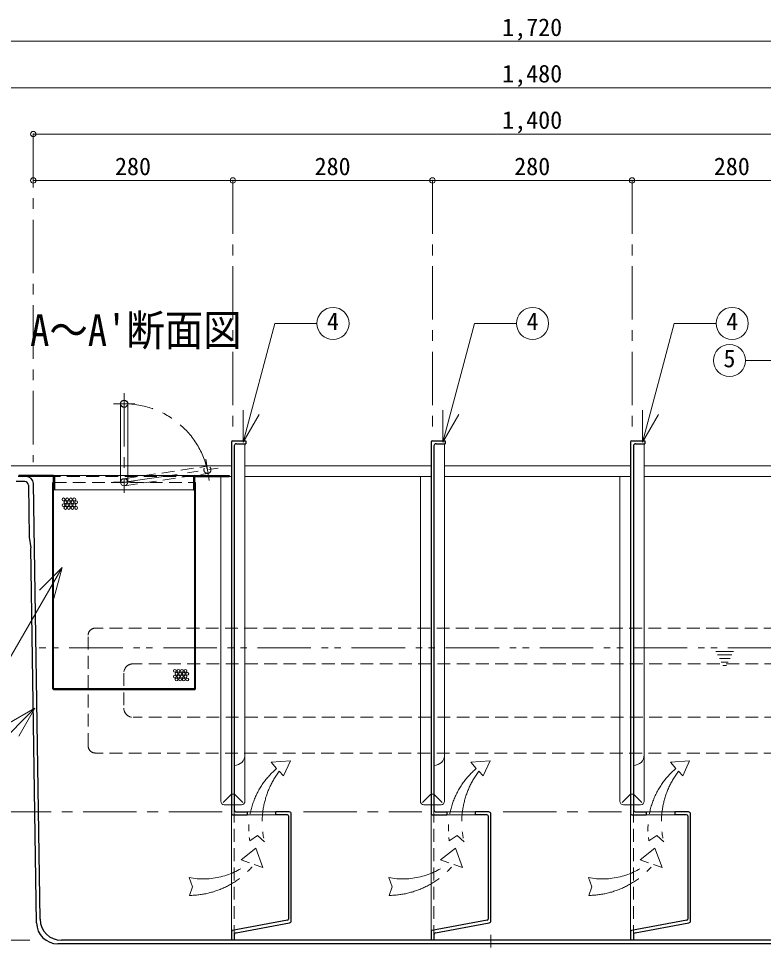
# Model space of a CAD drawing. Units: millimetres at full size, sheet at 1:15. Extents: x -3151 to 2924, y -2106 to 2109.
# Drawn here: x -2054 to -1009, y -1208 to 94 of the extents above; entities that cross this region are included whole.
import ezdxf
from ezdxf.enums import TextEntityAlignment as Align

# ---------------------------------------------------------------- set-up
doc = ezdxf.new("R2010")
doc.units = ezdxf.units.MM
doc.header["$LTSCALE"] = 15
doc.header["$PDMODE"] = 32
doc.header["$PDSIZE"] = 7.5
for name, pattern in [('CHAIN1', [8, 5, -1, 1, -1]), ('DASHED1', [1.8, 1.2, -0.6]), ('DOUBLE_CHAIN1', [8.8, 5, -1, 0.6, -0.6, 0.6, -1])]:
    doc.linetypes.add(name, pattern=pattern)
doc.layers.add('0-0____1', color=7, linetype='Continuous', lineweight=18)
doc.styles.add('ＭＳ ゴシック', font='')
doc.styles.get('ＭＳ ゴシック').set_extended_font_data('MS Gothic')

msp = doc.modelspace()

# ---------------------------------------------------------------- linework, layer by layer
at = {"layer": '0-0____1', "color": 4, "lineweight": 9}
for p, q in [((-2193.4, 61.67), (-473.4, 61.67)), ((-593.4, -3.33), (-2073.4, -3.33)), ((-2033.4, -68.33), (-633.4, -68.33)), ((-1753.4, -133.33), (-2033.4, -133.33)), ((-1473.4, -133.33), (-1753.4, -133.33)), ((-1193.4, -133.33), (-1473.4, -133.33)), ((-913.4, -133.33), (-1193.4, -133.33)), ((-2073.4, -533.33), (-1910.9, -533.33)), ((-1900.9, -533.33), (-1755.4, -533.33)), ((-1736.4, -533.33), (-1475.4, -533.33)), ((-1456.4, -533.33), (-1195.4, -533.33)), ((-1176.4, -533.33), (-915.4, -533.33)), ((-2004.9, -546.83), (-1910.9, -546.83)), ((-1806.9, -546.83), (-1900.9, -546.83)), ((-1770.4, -1003.33), (-1770.4, -548.33)), ((-1758.4, -548.33), (-1755.4, -548.33)), ((-1736.4, -548.33), (-1475.4, -548.33)), ((-1490.4, -1003.33), (-1490.4, -548.33)), ((-1456.4, -548.33), (-1195.4, -548.33)), ((-1210.4, -1003.33), (-1210.4, -548.33)), ((-1176.4, -548.33), (-915.4, -548.33)), ((-1808.4, -566.83), (-2003.4, -566.83)), ((-1736.4, -1003.33), (-1736.4, -938.33)), ((-1456.4, -1003.33), (-1456.4, -938.33)), ((-1176.4, -1003.33), (-1176.4, -938.33)), ((-1767.2, -1005.13), (-1756.91, -994.76)), ((-1739.61, -1005.13), (-1749.89, -994.76)), ((-1487.2, -1005.13), (-1476.91, -994.76)), ((-1459.61, -1005.13), (-1469.89, -994.76)), ((-1207.2, -1005.13), (-1196.91, -994.76)), ((-1179.61, -1005.13), (-1189.89, -994.76)), ((-1765.4, -1008.33), (-1755.4, -1008.33)), ((-1741.4, -1008.33), (-1751.4, -1008.33)), ((-1485.4, -1008.33), (-1475.4, -1008.33)), ((-1461.4, -1008.33), (-1471.4, -1008.33)), ((-1205.4, -1008.33), (-1195.4, -1008.33)), ((-1181.4, -1008.33), (-1191.4, -1008.33))]:
    msp.add_line(p, q, dxfattribs=at)
at = {"layer": '0-0____1', "color": 4, "linetype": 'CHAIN1', "lineweight": 9}
for p, q in [((-2033.4, -68.33), (-2033.4, -528.33)), ((-1753.4, -133.33), (-1753.4, -478.33)), ((-1473.4, -133.33), (-1473.4, -478.33)), ((-1193.4, -133.33), (-1193.4, -478.33)), ((-1905.9, -431.33), (-1905.9, -571.33)), ((-1920.9, -446.33), (-1890.9, -446.33)), ((-1791.28, -524.11), (-1786.86, -553.78)), ((-1905.9, -556.33), (-1774.23, -536.74)), ((-1920.9, -556.33), (-1890.9, -556.33)), ((-2443.4, -1018.33), (-1768.4, -1018.33)), ((-1654.4, -1018.33), (-1488.4, -1018.33)), ((-1374.4, -1018.33), (-1208.4, -1018.33)), ((-1391.4, -1448.33), (-1391.4, -1190.84)), ((-2038.4, -1198.33), (-2443.4, -1198.33))]:
    msp.add_line(p, q, dxfattribs=at)
at = {"layer": '0-0____1'}
for p, q in [((-1458.96, -500.17), (-1414.36, -333.69)), ((-1414.36, -333.69), (-1355.41, -333.69)), ((-1178.96, -500.17), (-1134.36, -333.69)), ((-1134.36, -333.69), (-1075.41, -333.69)), ((-1034.27, -385.72), (-979.29, -385.72)), ((-1910.9, -446.33), (-1910.9, -556.33)), ((-1900.9, -446.33), (-1900.9, -556.33)), ((-1738.96, -500.17), (-1738.96, -455.17)), ((-1458.96, -500.17), (-1458.96, -455.17)), ((-1178.96, -500.17), (-1178.96, -455.17)), ((-1738.96, -500.17), (-1716.46, -461.19)), ((-1458.96, -500.17), (-1436.46, -461.19)), ((-1178.96, -500.17), (-1156.46, -461.19)), ((-1736.4, -938.33), (-1736.4, -502.33)), ((-1456.4, -938.33), (-1456.4, -502.33)), ((-1176.4, -938.33), (-1176.4, -502.33)), ((-1992.93, -675.6), (-2076.02, -819.51)), ((-1992.93, -675.6), (-2024.75, -707.42)), ((-1992.93, -675.6), (-2004.58, -719.06)), ((-2030.99, -873.12), (-2137.87, -979.99)), ((-2030.99, -873.12), (-2069.96, -895.62)), ((-2030.99, -873.12), (-2053.49, -912.09)), ((-1755.4, -1020.83), (-1755.4, -1186.25)), ((-1733.4, -1018.33), (-1693.4, -1018.33)), ((-1733.4, -1022.33), (-1693.4, -1022.33)), ((-1475.4, -1020.83), (-1475.4, -1186.25)), ((-1453.4, -1018.33), (-1413.4, -1018.33)), ((-1453.4, -1022.33), (-1413.4, -1022.33)), ((-1195.4, -1020.83), (-1195.4, -1186.25)), ((-1173.4, -1018.33), (-1133.4, -1018.33)), ((-1173.4, -1022.33), (-1133.4, -1022.33))]:
    msp.add_line(p, q, dxfattribs=at)
at = {"layer": '0-0____1', "color": 5, "lineweight": 25}
for p, q in [((-1755.4, -499.83), (-1755.4, -1020.83)), ((-1753.9, -498.33), (-1735.4, -498.33)), ((-1751.4, -505.33), (-1751.4, -1015.33)), ((-1748.4, -502.33), (-1735.4, -502.33)), ((-1735.4, -498.33), (-1735.4, -502.33)), ((-1475.4, -499.83), (-1475.4, -1020.83)), ((-1473.9, -498.33), (-1455.4, -498.33)), ((-1471.4, -505.33), (-1471.4, -1015.33)), ((-1468.4, -502.33), (-1455.4, -502.33)), ((-1455.4, -498.33), (-1455.4, -502.33)), ((-1195.4, -499.83), (-1195.4, -1020.83)), ((-1193.9, -498.33), (-1175.4, -498.33)), ((-1191.4, -505.33), (-1191.4, -1015.33)), ((-1188.4, -502.33), (-1175.4, -502.33)), ((-1175.4, -498.33), (-1175.4, -502.33)), ((-2045.22, -555.33), (-2057.46, -555.33)), ((-2005.65, -548.33), (-2054.51, -548.33)), ((-2053.4, -546.83), (-2053.4, -548.33)), ((-2004.9, -546.83), (-2053.4, -546.83)), ((-2023.86, -1168.79), (-2033.25, -558.17)), ((-2004.9, -556.83), (-2005.9, -556.83)), ((-2005.9, -845.83), (-2005.9, -556.83)), ((-2004.9, -845.33), (-2004.9, -549.08)), ((-1808.4, -548.33), (-1808.4, -566.83)), ((-1806.9, -546.83), (-1758.4, -546.83)), ((-1806.9, -845.33), (-1806.9, -549.08)), ((-1806.9, -556.83), (-1805.9, -556.83)), ((-1806.15, -548.33), (-1758.4, -548.33)), ((-1805.9, -845.83), (-1805.9, -556.83)), ((-1758.4, -546.83), (-1758.4, -548.33)), ((-1808.4, -566.83), (-1806.9, -566.83)), ((-2028.78, -1173.79), (-2036.87, -648.33)), ((-1807.4, -845.83), (-2004.4, -845.83)), ((-2004.9, -846.83), (-1806.9, -846.83)), ((-1753.9, -1022.33), (-1733.4, -1022.33)), ((-1748.4, -1018.33), (-1733.4, -1018.33)), ((-1733.4, -1018.33), (-1733.4, -1022.33)), ((-1693.4, -1018.33), (-1693.4, -1022.33)), ((-1674.4, -1018.33), (-1693.4, -1018.33)), ((-1676.9, -1022.33), (-1693.4, -1022.33)), ((-1675.4, -1023.83), (-1675.4, -1168.76)), ((-1671.4, -1170.84), (-1671.4, -1021.33)), ((-1473.9, -1022.33), (-1453.4, -1022.33)), ((-1468.4, -1018.33), (-1453.4, -1018.33)), ((-1453.4, -1018.33), (-1453.4, -1022.33)), ((-1413.4, -1018.33), (-1413.4, -1022.33)), ((-1394.4, -1018.33), (-1413.4, -1018.33)), ((-1396.9, -1022.33), (-1413.4, -1022.33)), ((-1395.4, -1023.83), (-1395.4, -1168.76)), ((-1391.4, -1170.84), (-1391.4, -1021.33)), ((-1193.9, -1022.33), (-1173.4, -1022.33)), ((-1188.4, -1018.33), (-1173.4, -1018.33)), ((-1173.4, -1018.33), (-1173.4, -1022.33)), ((-1133.4, -1018.33), (-1133.4, -1022.33)), ((-1114.4, -1018.33), (-1133.4, -1018.33)), ((-1116.9, -1022.33), (-1133.4, -1022.33)), ((-1115.4, -1023.83), (-1115.4, -1168.76)), ((-1111.4, -1170.84), (-1111.4, -1021.33)), ((-1676.63, -1170.24), (-1754.18, -1184.78)), ((-1396.63, -1170.24), (-1474.18, -1184.78)), ((-1116.63, -1170.24), (-1194.18, -1184.78)), ((-1748.96, -1187.87), (-1673.85, -1173.78)), ((-1468.96, -1187.87), (-1393.85, -1173.78)), ((-1188.96, -1187.87), (-1113.85, -1173.78)), ((-1755.4, -1186.25), (-1755.4, -1198.33)), ((-1751.4, -1190.82), (-1751.4, -1198.33)), ((-1475.4, -1186.25), (-1475.4, -1198.33)), ((-1471.4, -1190.82), (-1471.4, -1198.33)), ((-1195.4, -1186.25), (-1195.4, -1198.33)), ((-1191.4, -1190.82), (-1191.4, -1198.33)), ((-668.02, -1203.33), (-1998.79, -1203.33)), ((-672.95, -1198.33), (-1993.86, -1198.33))]:
    msp.add_line(p, q, dxfattribs=at)
at = {"layer": '0-0____1', "color": 4, "linetype": 'DASHED1', "lineweight": 9}
for p, q in [((-1910.9, -533.33), (-1900.9, -533.33)), ((-1906.64, -551.38), (-1789.8, -534)), ((-1905.17, -561.27), (-1788.33, -543.89)), ((-1806.15, -548.33), (-2005.65, -548.33)), ((-2004.9, -556.83), (-1806.9, -556.83)), ((-1910.9, -546.83), (-1900.9, -546.83)), ((-720.4, -760.83), (-1946.4, -760.83)), ((-1956.4, -925.83), (-1956.4, -770.83)), ((-773.4, -810.83), (-1893.4, -810.83)), ((-1906.4, -823.83), (-1906.4, -872.83)), ((-773.4, -885.83), (-1893.4, -885.83)), ((-720.4, -935.83), (-1946.4, -935.83)), ((-1751.4, -1008.33), (-1755.4, -1008.33)), ((-1751.4, -1015.33), (-1751.4, -1190.82)), ((-1471.4, -1008.33), (-1475.4, -1008.33)), ((-1471.4, -1015.33), (-1471.4, -1190.82)), ((-1191.4, -1008.33), (-1195.4, -1008.33)), ((-1191.4, -1015.33), (-1191.4, -1190.82))]:
    msp.add_line(p, q, dxfattribs=at)
at = {"layer": '0-0____1', "color": 4, "linetype": 'DOUBLE_CHAIN1', "lineweight": 9}
for p, q in [((-851.9, -788.33), (-2025.4, -788.33)), ((-1050.9, -793.33), (-1075.9, -793.33)), ((-1053.4, -798.33), (-1073.4, -798.33)), ((-1055.9, -803.33), (-1070.9, -803.33)), ((-1058.4, -808.33), (-1068.4, -808.33)), ((-1060.9, -813.33), (-1065.9, -813.33)), ((-1672.64, -946.82), (-1699.67, -948.44)), ((-1692.1, -957.75), (-1699.67, -948.44)), ((-1392.64, -946.82), (-1419.67, -948.44)), ((-1412.1, -957.75), (-1419.67, -948.44)), ((-1112.64, -946.82), (-1139.67, -948.44)), ((-1132.1, -957.75), (-1139.67, -948.44)), ((-1729.75, -1059.05), (-1718.62, -1051.63)), ((-1709.07, -1060.11), (-1718.62, -1051.63)), ((-1449.75, -1059.05), (-1438.62, -1051.63)), ((-1429.07, -1060.11), (-1438.62, -1051.63)), ((-1169.75, -1059.05), (-1158.62, -1051.63)), ((-1149.07, -1060.11), (-1158.62, -1051.63)), ((-1741.95, -1085.57), (-1721.27, -1069.13)), ((-1461.95, -1085.57), (-1441.27, -1069.13)), ((-1181.95, -1085.57), (-1161.27, -1069.13)), ((-1730.28, -1089.81), (-1741.95, -1085.57)), ((-1450.28, -1089.81), (-1461.95, -1085.57)), ((-1170.28, -1089.81), (-1181.95, -1085.57)), ((-1814.61, -1110.5), (-1809.84, -1123.23)), ((-1534.61, -1110.5), (-1529.84, -1123.23)), ((-1254.61, -1110.5), (-1249.84, -1123.23)), ((-1814.08, -1135.42), (-1809.84, -1123.23)), ((-1534.08, -1135.42), (-1529.84, -1123.23)), ((-1254.08, -1135.42), (-1249.84, -1123.23))]:
    msp.add_line(p, q, dxfattribs=at)
at = {"layer": '0-0____1'}
msp.add_lwpolyline([(-1738.96, -500.17), (-1694.36, -333.69), (-1635.41, -333.69)], dxfattribs=at)
at = {"layer": '0-0____1', "color": 5, "lineweight": 25}
for points in [[(-2003.4, -548.33), (-2003.4, -566.83), (-2004.9, -566.83)], [(-2040.22, -560.25), (-2039.1, -633.33), (-2036.87, -648.33)]]:
    msp.add_lwpolyline(points, dxfattribs=at)
at = {"layer": '0-0____1', "color": 4, "linetype": 'DOUBLE_CHAIN1', "lineweight": 9}
for points in [[(-1688.38, -961.46), (-1682.39, -967.95), (-1672.64, -946.82)], [(-1408.38, -961.46), (-1402.39, -967.95), (-1392.64, -946.82)], [(-1128.38, -961.46), (-1122.39, -967.95), (-1112.64, -946.82)], [(-1723.39, -1091.93), (-1711.19, -1096.18), (-1721.27, -1069.13)], [(-1443.39, -1091.93), (-1431.19, -1096.18), (-1441.27, -1069.13)], [(-1163.39, -1091.93), (-1151.19, -1096.18), (-1161.27, -1069.13)]]:
    msp.add_lwpolyline(points, dxfattribs=at)
at = {"layer": '0-0____1'}
for centre in [(-1612.91, -333.69), (-1332.91, -333.69), (-1052.91, -333.69), (-1056.77, -385.72)]:
    msp.add_circle(centre, 22.5, dxfattribs=at)
at = {"layer": '0-0____1', "color": 5, "lineweight": 25}
msp.add_circle((-1905.9, -446.33), 5, dxfattribs=at)
at = {"layer": '0-0____1', "color": 4, "linetype": 'DASHED1', "lineweight": 9}
msp.add_circle((-1789.07, -538.95), 5, dxfattribs=at)
at = {"layer": '0-0____1', "color": 4, "lineweight": 9}
for centre in [(-1990.77, -580.37), (-1988.27, -584.37), (-1985.77, -580.37), (-1983.27, -584.37), (-1980.77, -580.37), (-1978.27, -584.37), (-1975.77, -580.37), (-1973.27, -584.37), (-1990.77, -588.37), (-1988.27, -592.37), (-1985.77, -588.37), (-1983.27, -592.37), (-1980.77, -588.37), (-1978.27, -592.37), (-1975.77, -588.37), (-1973.27, -592.37), (-1834.83, -820.74), (-1829.83, -820.74), (-1824.83, -820.74), (-1819.83, -820.74), (-1834.83, -828.74), (-1832.33, -824.74), (-1832.33, -832.74), (-1829.83, -828.74), (-1827.33, -824.74), (-1827.33, -832.74), (-1824.83, -828.74), (-1822.33, -824.74), (-1822.33, -832.74), (-1819.83, -828.74), (-1817.33, -824.74), (-1817.33, -832.74)]:
    msp.add_circle(centre, 2, dxfattribs=at)
at = {"layer": '0-0____1', "color": 4, "linetype": 'CHAIN1', "lineweight": 9}
msp.add_arc((-1905.9, -566.33), 120, 13.18926, 90, dxfattribs=at)
at = {"layer": '0-0____1', "color": 5, "lineweight": 25}
for centre, radius, start, end in [((-1753.9, -499.83), 1.5, 90, 180), ((-1748.4, -505.33), 3, 90, 180), ((-1473.9, -499.83), 1.5, 90, 180), ((-1468.4, -505.33), 3, 90, 180), ((-1193.9, -499.83), 1.5, 90, 180), ((-1188.4, -505.33), 3, 90, 180), ((-2045.22, -560.33), 5, 0.8814, 90), ((-2043.25, -558.33), 10, 0.8814, 90), ((-2005.65, -549.08), 0.75, 0, 90), ((-2004.9, -548.33), 1.5, 0, 90), ((-1806.9, -548.33), 1.5, 90, 180), ((-1806.15, -549.08), 0.75, 90, 180), ((-2004.9, -845.83), 1, 180, 270), ((-2004.4, -845.33), 0.5, 180, 270), ((-1807.4, -845.33), 0.5, 270, 0), ((-1806.9, -845.83), 1, 270, 0), ((-1748.4, -1015.33), 3, 180, 270), ((-1468.4, -1015.33), 3, 180, 270), ((-1188.4, -1015.33), 3, 180, 270), ((-1753.9, -1020.83), 1.5, 180, 270), ((-1676.9, -1023.83), 1.5, 0, 90), ((-1674.4, -1021.33), 3, 0, 90), ((-1473.9, -1020.83), 1.5, 180, 270), ((-1396.9, -1023.83), 1.5, 0, 90), ((-1394.4, -1021.33), 3, 0, 90), ((-1193.9, -1020.83), 1.5, 180, 270), ((-1116.9, -1023.83), 1.5, 0, 90), ((-1114.4, -1021.33), 3, 0, 90), ((-1993.86, -1168.33), 30, 180.8814, 270), ((-1676.9, -1168.76), 1.5, 280.61966, 0), ((-1674.4, -1170.84), 3, 280.61966, 0), ((-1396.9, -1168.76), 1.5, 280.61966, 0), ((-1394.4, -1170.84), 3, 280.61966, 0), ((-1116.9, -1168.76), 1.5, 280.61966, 0), ((-1114.4, -1170.84), 3, 280.61966, 0), ((-1998.79, -1173.33), 30, 180.8814, 270), ((-1753.9, -1186.25), 1.5, 100.61966, 180), ((-1748.4, -1190.82), 3, 100.61966, 180), ((-1473.9, -1186.25), 1.5, 100.61966, 180), ((-1468.4, -1190.82), 3, 100.61966, 180), ((-1193.9, -1186.25), 1.5, 100.61966, 180), ((-1188.4, -1190.82), 3, 100.61966, 180)]:
    msp.add_arc(centre, radius, start, end, dxfattribs=at)
at = {"layer": '0-0____1', "color": 4, "linetype": 'DASHED1', "lineweight": 9}
for centre, radius, start, end in [((-1905.9, -556.33), 5, 0, 180), ((-1946.4, -770.83), 10, 90, 180), ((-1893.4, -823.83), 13, 90, 180), ((-1893.4, -872.83), 13, 180, 270), ((-1946.4, -925.83), 10, 180, 270), ((-1753.4, -998.33), 5, 66.42182, 113.57818), ((-1473.4, -998.33), 5, 66.42182, 113.57818), ((-1193.4, -998.33), 5, 66.42182, 113.57818)]:
    msp.add_arc(centre, radius, start, end, dxfattribs=at)
at = {"layer": '0-0____1'}
for centre, radius, start in [((-1905.9, -556.33), 5, 180), ((-1751.4, -938.33), 15, 270), ((-1471.4, -938.33), 15, 270), ((-1191.4, -938.33), 15, 270)]:
    msp.add_arc(centre, radius, start, 0, dxfattribs=at)
at = {"layer": '0-0____1', "color": 4, "linetype": 'DOUBLE_CHAIN1', "lineweight": 9}
for centre, radius, start, end in [((-1620.74, -1041.92), 110.35, 130.28848, 188.92853), ((-1594, -1032.74), 118.28, 142.93736, 193.37849), ((-1340.74, -1041.92), 110.35, 130.28848, 188.92853), ((-1314, -1032.74), 118.28, 142.93736, 193.37849), ((-1060.74, -1041.92), 110.35, 130.28848, 188.92853), ((-1034, -1032.74), 118.28, 142.93736, 193.37849), ((-1795.17, -1007.52), 104.8, 259.30878, 308.25441), ((-1815.4, -1016.38), 119.06, 270.63172, 320.60671), ((-1515.17, -1007.52), 104.8, 259.30878, 308.25441), ((-1535.4, -1016.38), 119.06, 270.63172, 320.60671), ((-1235.17, -1007.52), 104.8, 259.30878, 308.25441), ((-1255.4, -1016.38), 119.06, 270.63172, 320.60671)]:
    msp.add_arc(centre, radius, start, end, dxfattribs=at)
at = {"layer": '0-0____1', "color": 4, "lineweight": 9}
for centre, start, end in [((-1753.4, -998.33), 113.57818, 134.58732), ((-1753.4, -998.33), 45.41268, 66.42182), ((-1473.4, -998.33), 113.57818, 134.58732), ((-1473.4, -998.33), 45.41268, 66.42182), ((-1193.4, -998.33), 113.57818, 134.58732), ((-1193.4, -998.33), 45.41268, 66.42182), ((-1765.4, -1003.33), 180, 270), ((-1741.4, -1003.33), 270, 0), ((-1485.4, -1003.33), 180, 270), ((-1461.4, -1003.33), 270, 0), ((-1205.4, -1003.33), 180, 270), ((-1181.4, -1003.33), 270, 0)]:
    msp.add_arc(centre, 5, start, end, dxfattribs=at)
at = {"layer": '0-0____1', "color": 1}
for p in [(-2033.4, -68.33), (-2033.4, -133.33), (-1753.4, -133.33), (-1473.4, -133.33), (-1193.4, -133.33)]:
    msp.add_point(p, dxfattribs=at)

# ---------------------------------------------------------------- texts
at = {"layer": '0-0____1', "style": 'ＭＳ ゴシック'}
for s, p in [('1,720', (-1375.59, 61.67)), ('1,480', (-1375.59, -3.33)), ('1,400', (-1375.59, -68.33)), ('280', (-1918.72, -133.33)), ('280', (-1638.72, -133.33)), ('280', (-1358.72, -133.33)), ('280', (-1078.72, -133.33)), ('4', (-1621.35, -350.56)), ('4', (-1341.35, -350.56)), ('4', (-1061.35, -350.56)), ('5', (-1065.21, -402.6))]:
    msp.add_text(s, height=24.74, dxfattribs=at).set_placement(p, align=Align.BOTTOM_LEFT)
at = {"layer": '0-0____1', "style": 'ＭＳ ゴシック', "width": 0.9}
msp.add_text("A～A'断面図", height=43.99, dxfattribs=at).set_placement((-2037.78, -378.33), align=Align.BOTTOM_LEFT)

doc.saveas('drawing.dxf')
